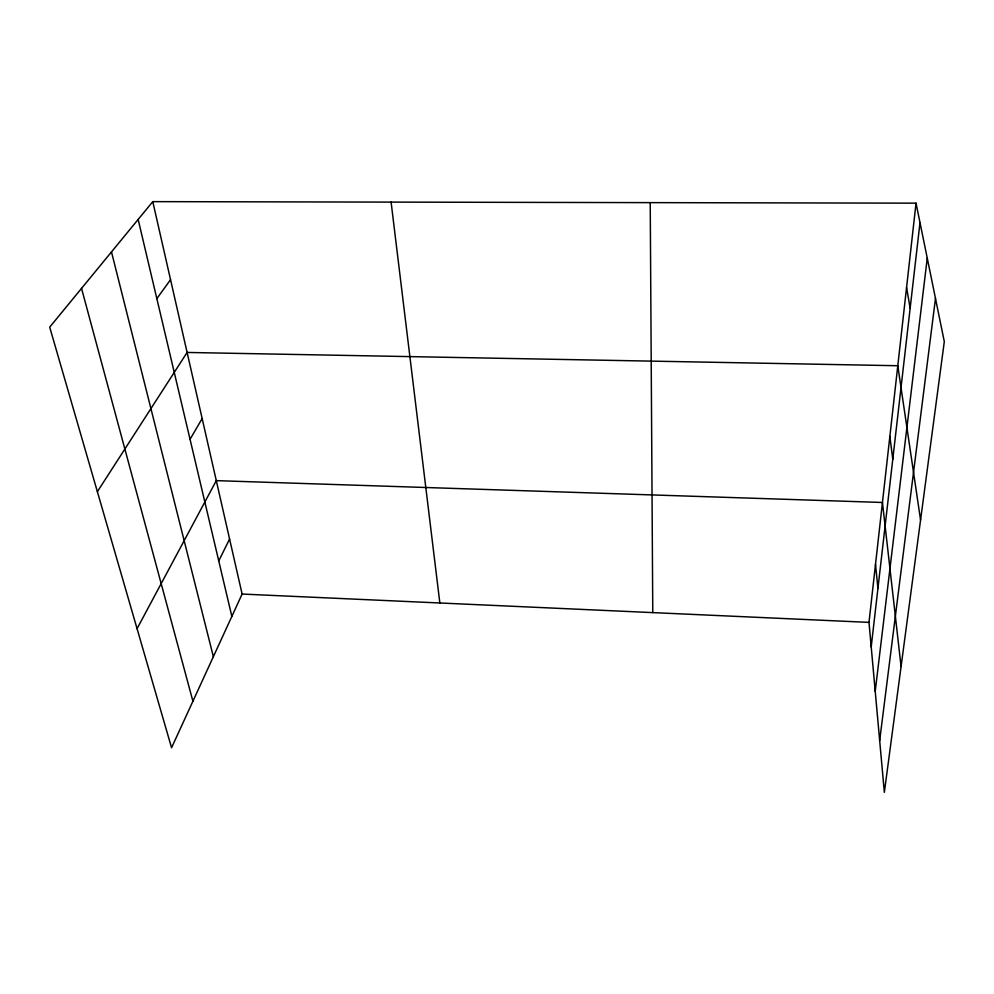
<?xml version="1.0" encoding="UTF-8"?>
<svg xmlns="http://www.w3.org/2000/svg" width="994" height="994" viewBox="0 0 994 994"><rect width="100%" height="100%" fill="white"/><g stroke="black" fill="none" stroke-linecap="round" stroke-linejoin="round"><path stroke-width="1.49" d="M916.033 203.161L944.3 341.601L884.349 792.367L868.992 622.381L916.033 203.161L152.778 201.633L49.7 327.15L171.564 747.749L242.114 594.052L152.778 201.633M871.204 646.92L919.997 222.569M875.217 691.277L927.253 258.142M879.665 740.592L935.478 298.424M218.755 560.951L229.589 539.021M137.06 628.68L216.294 480.636L882.448 502.479L901.073 666.564M190.04 439.298L202.167 418.561M97.375 491.695L187.108 352.448L897.793 365.73L920.568 520.061M156.841 298.647L170.546 279.662M242.114 594.052L868.992 622.381M81.533 288.397L192.911 701.23M111.49 251.917L213.362 656.699M138.154 219.45L231.85 616.417M906.565 287.502L910.144 308.277M889.854 436.428L892.786 459.203M391.102 202.105L439.845 602.985M875.503 564.331L877.938 588.411M650.225 202.627L652.772 612.602"/></g></svg>
